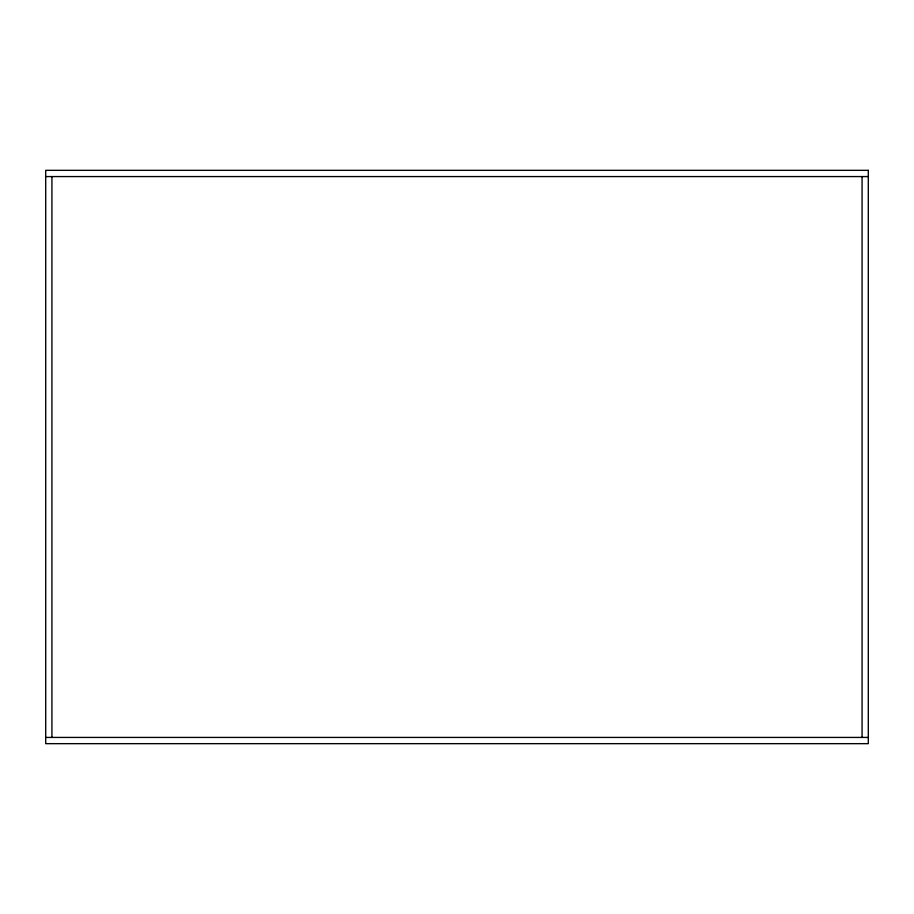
<?xml version="1.0" encoding="UTF-8"?>
<svg xmlns="http://www.w3.org/2000/svg" width="914" height="914" viewBox="0 0 914 914"><rect width="100%" height="100%" fill="white"/><g stroke="black" fill="none" stroke-linecap="round" stroke-linejoin="round"><path stroke-width="1.37" d="M45.7 176.573L868.3 176.573M45.7 737.427L868.3 737.427M862.073 176.573L862.073 737.427M51.927 176.573L51.927 737.427M868.3 170.335L45.7 170.335L45.7 743.665L868.3 743.665L868.3 170.335"/></g></svg>
